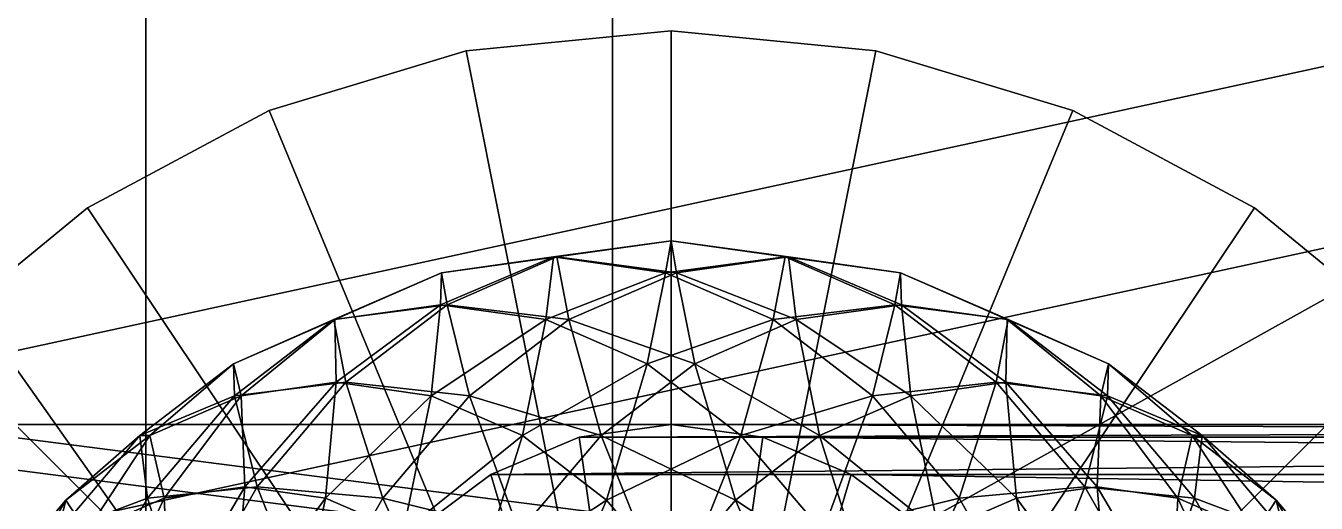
# Model space of a CAD drawing. Header units: millimetres. Extents: x -510 to 550, y -577 to 577.
# Drawn here: x 135.42 to 184.58, y 282 to 300.19 of the extents above; entities that cross this region are included whole.
import ezdxf

# ---------------------------------------------------------------- set-up
doc = ezdxf.new("R2010")
doc.units = ezdxf.units.MM
for name, color, linetype, true_color in [('aux_case_cover', 7, 'Continuous', 0xd6dee3), ('aux_case_floor', 7, 'Continuous', 0xd6dee3), ('aux_left_pad', 7, 'Continuous', 0x5c6b75), ('bogie_left_visual_0', 7, 'Continuous', 0x5c6b75), ('rocker_left_visual_0', 7, 'Continuous', 0x5c6b75), ('rocker_left_visual_2', 7, 'Continuous', 0x5c6b75), ('secondary_arm_base_visual', 7, 'Continuous', 0xd6dee3), ('secondary_link1_visual', 7, 'Continuous', 0xd6dee3), ('secondary_shoulder_joint_visual', 7, 'Continuous', 0xd6dee3)]:
    doc.layers.add(name, color=color, linetype=linetype, true_color=true_color)

msp = doc.modelspace()

# ---------------------------------------------------------------- linework, layer by layer
at = {"layer": 'aux_case_cover', "true_color": 0xd6dee3}
for points in [[(104, 194, 265), (406, 326, 265), (406, 194, 265)], [(104, 194, 265), (104, 326, 265), (406, 326, 265)], [(104, 194, 271), (406, 194, 271), (406, 326, 271)], [(104, 194, 271), (406, 326, 271), (104, 326, 271)]]:
    msp.add_3dface(points, dxfattribs=at)
at = {"layer": 'aux_case_floor', "true_color": 0xd6dee3}
for points in [[(110, 200, -39), (400, 320, -39), (400, 200, -39)], [(110, 200, -39), (110, 320, -39), (400, 320, -39)], [(110, 200, -33), (400, 200, -33), (400, 320, -33)], [(110, 200, -33), (400, 320, -33), (110, 320, -33)]]:
    msp.add_3dface(points, dxfattribs=at)
at = {"layer": 'aux_left_pad', "true_color": 0x5c6b75}
for points in [[(199.242, 275, 185.606), (121.566, 275, 204.746), (121.566, 285, 204.746)], [(199.242, 275, 185.606), (121.566, 285, 204.746), (199.242, 285, 185.606)], [(131.136, 285, 243.584), (199.242, 285, 185.606), (121.566, 285, 204.746)], [(208.812, 275, 224.444), (131.136, 285, 243.584), (131.136, 275, 243.584)], [(208.812, 275, 224.444), (208.812, 285, 224.444), (131.136, 285, 243.584)], [(131.136, 285, 243.584), (208.812, 285, 224.444), (199.242, 285, 185.606)]]:
    msp.add_3dface(points, dxfattribs=at)
at = {"layer": 'bogie_left_visual_0', "true_color": 0x5c6b75}
for points in [[(-15.907, 255, -260.724), (214.061, 255, -70.73), (214.061, 305, -70.73)], [(-15.907, 255, -260.724), (214.061, 305, -70.73), (-15.907, 305, -260.724)], [(15.939, 255, -299.27), (245.907, 305, -109.276), (245.907, 255, -109.276)], [(15.939, 255, -299.27), (15.939, 305, -299.27), (245.907, 305, -109.276)]]:
    msp.add_3dface(points, dxfattribs=at)
at = {"layer": 'rocker_left_visual_0', "true_color": 0x5c6b75}
for points in [[(-140, 255, -20), (140, 305, -20), (140, 255, -20)], [(-140, 255, -20), (-140, 305, -20), (140, 305, -20)], [(-140, 255, 20), (140, 255, 20), (140, 305, 20)], [(-140, 255, 20), (140, 305, 20), (-140, 305, 20)], [(140, 255, -20), (140, 305, -20), (140, 305, 20)], [(140, 255, -20), (140, 305, 20), (140, 255, 20)]]:
    msp.add_3dface(points, dxfattribs=at)
at = {"layer": 'rocker_left_visual_2', "true_color": 0x5c6b75}
for points in [[(122.421, 255, -17.776), (212.223, 305, -107.579), (212.223, 255, -107.579)], [(122.421, 255, -17.776), (122.421, 305, -17.776), (212.223, 305, -107.579)], [(122.421, 305, -17.776), (122.421, 255, -17.776), (157.777, 255, 17.579)], [(122.421, 305, -17.776), (157.777, 255, 17.579), (157.777, 305, 17.579)], [(157.777, 255, 17.579), (247.579, 255, -72.224), (247.579, 305, -72.224)], [(157.777, 255, 17.579), (247.579, 305, -72.224), (157.777, 305, 17.579)]]:
    msp.add_3dface(points, dxfattribs=at)
at = {"layer": 'secondary_arm_base_visual', "true_color": 0xd6dee3}
for points in [[(160, 260, 100), (152.196, 299.231, 100), (160, 300, 100)], [(160, 300, 100), (152.196, 299.231, 100), (152.196, 299.231, 150)], [(160, 300, 100), (152.196, 299.231, 150), (160, 300, 150)], [(160, 300, 150), (152.196, 299.231, 150), (160, 260, 150)], [(160, 260, 100), (160, 300, 100), (167.804, 299.231, 100)], [(167.804, 299.231, 100), (160, 300, 100), (160, 300, 150)], [(167.804, 299.231, 100), (160, 300, 150), (167.804, 299.231, 150)], [(167.804, 299.231, 150), (160, 300, 150), (160, 260, 150)], [(160, 260, 100), (144.693, 296.955, 100), (152.196, 299.231, 100)], [(152.196, 299.231, 100), (144.693, 296.955, 100), (144.693, 296.955, 150)], [(152.196, 299.231, 100), (144.693, 296.955, 150), (152.196, 299.231, 150)], [(152.196, 299.231, 150), (144.693, 296.955, 150), (160, 260, 150)], [(160, 260, 100), (167.804, 299.231, 100), (175.307, 296.955, 100)], [(175.307, 296.955, 150), (167.804, 299.231, 150), (160, 260, 150)], [(175.307, 296.955, 100), (167.804, 299.231, 100), (167.804, 299.231, 150)], [(175.307, 296.955, 100), (167.804, 299.231, 150), (175.307, 296.955, 150)], [(160, 260, 100), (137.777, 293.259, 100), (144.693, 296.955, 100)], [(144.693, 296.955, 100), (137.777, 293.259, 100), (137.777, 293.259, 150)], [(144.693, 296.955, 100), (137.777, 293.259, 150), (144.693, 296.955, 150)], [(144.693, 296.955, 150), (137.777, 293.259, 150), (160, 260, 150)], [(160, 260, 100), (175.307, 296.955, 100), (182.223, 293.259, 100)], [(182.223, 293.259, 150), (175.307, 296.955, 150), (160, 260, 150)], [(182.223, 293.259, 100), (175.307, 296.955, 100), (175.307, 296.955, 150)], [(182.223, 293.259, 100), (175.307, 296.955, 150), (182.223, 293.259, 150)], [(160, 260, 100), (131.716, 288.284, 100), (137.777, 293.259, 100)], [(137.777, 293.259, 100), (131.716, 288.284, 100), (131.716, 288.284, 150)], [(137.777, 293.259, 100), (131.716, 288.284, 150), (137.777, 293.259, 150)], [(137.777, 293.259, 150), (131.716, 288.284, 150), (160, 260, 150)], [(160, 260, 100), (182.223, 293.259, 100), (188.284, 288.284, 100)], [(188.284, 288.284, 150), (182.223, 293.259, 150), (160, 260, 150)], [(188.284, 288.284, 100), (182.223, 293.259, 100), (182.223, 293.259, 150)], [(188.284, 288.284, 100), (182.223, 293.259, 150), (188.284, 288.284, 150)], [(160, 260, 100), (126.741, 282.223, 100), (131.716, 288.284, 100)], [(131.716, 288.284, 150), (126.741, 282.223, 150), (160, 260, 150)], [(160, 260, 100), (188.284, 288.284, 100), (193.259, 282.223, 100)], [(193.259, 282.223, 150), (188.284, 288.284, 150), (160, 260, 150)], [(160, 260, 100), (123.045, 275.307, 100), (126.741, 282.223, 100)], [(126.741, 282.223, 150), (123.045, 275.307, 150), (160, 260, 150)], [(160, 260, 100), (193.259, 282.223, 100), (196.955, 275.307, 100)], [(196.955, 275.307, 150), (193.259, 282.223, 150), (160, 260, 150)]]:
    msp.add_3dface(points, dxfattribs=at)
at = {"layer": 'secondary_link1_visual', "true_color": 0xd6dee3}
for points in [[(160, 260, 150), (160, 285, 150), (156.502, 284.52, 146.602)], [(156.502, 284.52, 146.602), (160, 285, 150), (299.341, 285, 6.529)], [(156.502, 284.52, 146.602), (299.341, 285, 6.529), (295.842, 284.52, 3.131)], [(160, 260, 150), (163.499, 284.52, 153.398), (160, 285, 150)], [(160, 285, 150), (163.499, 284.52, 153.398), (302.84, 284.52, 9.927)], [(160, 285, 150), (302.84, 284.52, 9.927), (299.341, 285, 6.529)], [(160, 260, 150), (156.502, 284.52, 146.602), (153.137, 283.097, 143.335)], [(153.137, 283.097, 143.335), (156.502, 284.52, 146.602), (295.842, 284.52, 3.131)], [(153.137, 283.097, 143.335), (295.842, 284.52, 3.131), (292.478, 283.097, -0.137)], [(160, 260, 150), (166.863, 283.097, 156.666), (163.499, 284.52, 153.398)], [(163.499, 284.52, 153.398), (166.863, 283.097, 156.666), (306.204, 283.097, 13.194)], [(163.499, 284.52, 153.398), (306.204, 283.097, 13.194), (302.84, 284.52, 9.927)], [(160, 260, 150), (153.137, 283.097, 143.335), (150.037, 280.787, 140.324)], [(150.037, 280.787, 140.324), (153.137, 283.097, 143.335), (292.478, 283.097, -0.137)], [(150.037, 280.787, 140.324), (292.478, 283.097, -0.137), (289.378, 280.787, -3.148)], [(160, 260, 150), (169.964, 280.787, 159.677), (166.863, 283.097, 156.666)], [(166.863, 283.097, 156.666), (169.964, 280.787, 159.677), (309.305, 280.787, 16.205)], [(166.863, 283.097, 156.666), (309.305, 280.787, 16.205), (306.204, 283.097, 13.194)]]:
    msp.add_3dface(points, dxfattribs=at)
at = {"layer": 'secondary_shoulder_joint_visual', "true_color": 0xd6dee3}
for points in [[(159.788, 290.782, 141.258), (155.522, 291.385, 145.651), (160, 292, 150)], [(155.522, 291.385, 145.651), (155.651, 291.385, 154.478), (160, 292, 150)], [(160, 292, 150), (155.651, 291.385, 154.478), (160.212, 290.782, 158.742)], [(159.788, 290.782, 141.258), (160, 292, 150), (164.349, 291.385, 145.522)], [(164.349, 291.385, 145.522), (160, 292, 150), (164.478, 291.385, 154.349)], [(160, 292, 150), (160.212, 290.782, 158.742), (164.478, 291.385, 154.349)], [(155.234, 288.996, 137.331), (151.215, 289.564, 141.468), (155.522, 291.385, 145.651)], [(151.215, 289.564, 141.468), (151.256, 290.782, 150.043), (155.522, 291.385, 145.651)], [(155.522, 291.385, 145.651), (151.256, 290.782, 150.043), (155.651, 291.385, 154.478)], [(151.256, 290.782, 150.043), (151.468, 289.564, 158.785), (155.651, 291.385, 154.478)], [(155.651, 291.385, 154.478), (151.468, 289.564, 158.785), (156.111, 288.996, 162.965)], [(155.234, 288.996, 137.331), (155.522, 291.385, 145.651), (159.788, 290.782, 141.258)], [(155.651, 291.385, 154.478), (156.111, 288.996, 162.965), (160.212, 290.782, 158.742)], [(163.889, 288.996, 137.035), (159.788, 290.782, 141.258), (164.349, 291.385, 145.522)], [(164.478, 291.385, 154.349), (160.212, 290.782, 158.742), (164.766, 288.996, 162.669)], [(163.889, 288.996, 137.035), (164.349, 291.385, 145.522), (168.532, 289.564, 141.215)], [(168.532, 289.564, 141.215), (164.349, 291.385, 145.522), (168.744, 290.782, 149.957)], [(164.349, 291.385, 145.522), (164.478, 291.385, 154.349), (168.744, 290.782, 149.957)], [(168.744, 290.782, 149.957), (164.478, 291.385, 154.349), (168.785, 289.564, 158.532)], [(164.478, 291.385, 154.349), (164.766, 288.996, 162.669), (168.785, 289.564, 158.532)], [(147.197, 288.996, 145.606), (147.154, 288.996, 154.266), (151.256, 290.782, 150.043)], [(151.256, 290.782, 150.043), (147.154, 288.996, 154.266), (151.468, 289.564, 158.785)], [(151.215, 289.564, 141.468), (147.197, 288.996, 145.606), (151.256, 290.782, 150.043)], [(159.098, 287.314, 133.352), (155.234, 288.996, 137.331), (159.788, 290.782, 141.258)], [(160.212, 290.782, 158.742), (156.111, 288.996, 162.965), (160.902, 287.314, 166.648)], [(159.098, 287.314, 133.352), (159.788, 290.782, 141.258), (163.889, 288.996, 137.035)], [(160.212, 290.782, 158.742), (160.902, 287.314, 166.648), (164.766, 288.996, 162.669)], [(168.532, 289.564, 141.215), (168.744, 290.782, 149.957), (172.846, 288.996, 145.734)], [(172.846, 288.996, 145.734), (168.744, 290.782, 149.957), (172.803, 288.996, 154.394)], [(168.744, 290.782, 149.957), (168.785, 289.564, 158.532), (172.803, 288.996, 154.394)], [(147.154, 288.996, 154.266), (147.614, 286.607, 162.753), (151.468, 289.564, 158.785)], [(147.247, 286.607, 137.614), (147.197, 288.996, 145.606), (151.215, 289.564, 141.468)], [(150.863, 286.096, 133.89), (147.247, 286.607, 137.614), (151.215, 289.564, 141.468)], [(151.468, 289.564, 158.785), (147.614, 286.607, 162.753), (152.33, 286.096, 166.858)], [(150.863, 286.096, 133.89), (151.215, 289.564, 141.468), (155.234, 288.996, 137.331)], [(151.468, 289.564, 158.785), (152.33, 286.096, 166.858), (156.111, 288.996, 162.965)], [(167.67, 286.096, 133.142), (163.889, 288.996, 137.035), (168.532, 289.564, 141.215)], [(168.785, 289.564, 158.532), (164.766, 288.996, 162.669), (169.137, 286.096, 166.11)], [(167.67, 286.096, 133.142), (168.532, 289.564, 141.215), (172.386, 286.607, 137.247)], [(172.386, 286.607, 137.247), (168.532, 289.564, 141.215), (172.846, 288.996, 145.734)], [(172.803, 288.996, 154.394), (168.785, 289.564, 158.532), (172.753, 286.607, 162.386)], [(168.785, 289.564, 158.532), (169.137, 286.096, 166.11), (172.753, 286.607, 162.386)], [(143.63, 286.096, 141.337), (143.333, 287.314, 149.584), (147.197, 288.996, 145.606)], [(147.197, 288.996, 145.606), (143.333, 287.314, 149.584), (147.154, 288.996, 154.266)], [(143.333, 287.314, 149.584), (143.373, 286.096, 158.159), (147.154, 288.996, 154.266)], [(147.154, 288.996, 154.266), (143.373, 286.096, 158.159), (147.614, 286.607, 162.753)], [(147.247, 286.607, 137.614), (143.63, 286.096, 141.337), (147.197, 288.996, 145.606)], [(154.341, 284.582, 130.31), (150.863, 286.096, 133.89), (155.234, 288.996, 137.331)], [(156.111, 288.996, 162.965), (152.33, 286.096, 166.858), (157.341, 284.582, 170.314)], [(154.341, 284.582, 130.31), (155.234, 288.996, 137.331), (159.098, 287.314, 133.352)], [(156.111, 288.996, 162.965), (157.341, 284.582, 170.314), (160.902, 287.314, 166.648)], [(162.659, 284.582, 129.686), (159.098, 287.314, 133.352), (163.889, 288.996, 137.035)], [(164.766, 288.996, 162.669), (160.902, 287.314, 166.648), (165.659, 284.582, 169.69)], [(162.659, 284.582, 129.686), (163.889, 288.996, 137.035), (167.67, 286.096, 133.142)], [(164.766, 288.996, 162.669), (165.659, 284.582, 169.69), (169.137, 286.096, 166.11)], [(172.386, 286.607, 137.247), (172.846, 288.996, 145.734), (176.627, 286.096, 141.841)], [(172.803, 288.996, 154.394), (172.753, 286.607, 162.386), (176.37, 286.096, 158.663)], [(172.846, 288.996, 145.734), (172.803, 288.996, 154.394), (176.667, 287.314, 150.416)], [(176.667, 287.314, 150.416), (172.803, 288.996, 154.394), (176.37, 286.096, 158.663)], [(176.627, 286.096, 141.841), (172.846, 288.996, 145.734), (176.667, 287.314, 150.416)], [(140.153, 284.582, 144.918), (139.772, 284.582, 153.251), (143.333, 287.314, 149.584)], [(143.333, 287.314, 149.584), (139.772, 284.582, 153.251), (143.373, 286.096, 158.159)], [(143.63, 286.096, 141.337), (140.153, 284.582, 144.918), (143.333, 287.314, 149.584)], [(157.545, 282.123, 127.01), (154.341, 284.582, 130.31), (159.098, 287.314, 133.352)], [(160.902, 287.314, 166.648), (157.341, 284.582, 170.314), (162.455, 282.123, 172.99)], [(157.545, 282.123, 127.01), (159.098, 287.314, 133.352), (162.659, 284.582, 129.686)], [(160.902, 287.314, 166.648), (162.455, 282.123, 172.99), (165.659, 284.582, 169.69)], [(176.667, 287.314, 150.416), (176.37, 286.096, 158.663), (179.847, 284.582, 155.082)], [(176.627, 286.096, 141.841), (176.667, 287.314, 150.416), (180.228, 284.582, 146.749)], [(180.228, 284.582, 146.749), (176.667, 287.314, 150.416), (179.847, 284.582, 155.082)], [(143.373, 286.096, 158.159), (144.235, 282.627, 166.232), (147.614, 286.607, 162.753)], [(143.768, 282.627, 134.235), (143.63, 286.096, 141.337), (147.247, 286.607, 137.614)], [(146.844, 282.193, 131.069), (143.768, 282.627, 134.235), (147.247, 286.607, 137.614)], [(147.614, 286.607, 162.753), (144.235, 282.627, 166.232), (149.017, 282.193, 170.269)], [(146.844, 282.193, 131.069), (147.247, 286.607, 137.614), (150.863, 286.096, 133.89)], [(147.614, 286.607, 162.753), (149.017, 282.193, 170.269), (152.33, 286.096, 166.858)], [(170.983, 282.193, 129.731), (167.67, 286.096, 133.142), (172.386, 286.607, 137.247)], [(172.753, 286.607, 162.386), (169.137, 286.096, 166.11), (173.156, 282.193, 168.931)], [(170.983, 282.193, 129.731), (172.386, 286.607, 137.247), (175.765, 282.627, 133.768)], [(175.765, 282.627, 133.768), (172.386, 286.607, 137.247), (176.627, 286.096, 141.841)], [(176.37, 286.096, 158.663), (172.753, 286.607, 162.386), (176.232, 282.627, 165.765)], [(172.753, 286.607, 162.386), (173.156, 282.193, 168.931), (176.232, 282.627, 165.765)], [(139.772, 284.582, 153.251), (140.06, 282.193, 161.571), (143.373, 286.096, 158.159)], [(143.373, 286.096, 158.159), (140.06, 282.193, 161.571), (144.235, 282.627, 166.232)], [(140.693, 282.193, 137.402), (140.153, 284.582, 144.918), (143.63, 286.096, 141.337)], [(143.768, 282.627, 134.235), (140.693, 282.193, 137.402), (143.63, 286.096, 141.337)], [(149.801, 280.905, 128.024), (146.844, 282.193, 131.069), (150.863, 286.096, 133.89)], [(152.33, 286.096, 166.858), (149.017, 282.193, 170.269), (154.22, 280.905, 173.528)], [(149.801, 280.905, 128.024), (150.863, 286.096, 133.89), (154.341, 284.582, 130.31)], [(152.33, 286.096, 166.858), (154.22, 280.905, 173.528), (157.341, 284.582, 170.314)], [(165.78, 280.905, 126.472), (162.659, 284.582, 129.686), (167.67, 286.096, 133.142)], [(169.137, 286.096, 166.11), (165.659, 284.582, 169.69), (170.199, 280.905, 171.976)], [(165.78, 280.905, 126.472), (167.67, 286.096, 133.142), (170.983, 282.193, 129.731)], [(169.137, 286.096, 166.11), (170.199, 280.905, 171.976), (173.156, 282.193, 168.931)], [(175.765, 282.627, 133.768), (176.627, 286.096, 141.841), (179.94, 282.193, 138.429)], [(176.37, 286.096, 158.663), (176.232, 282.627, 165.765), (179.307, 282.193, 162.598)], [(179.847, 284.582, 155.082), (176.37, 286.096, 158.663), (179.307, 282.193, 162.598)], [(179.94, 282.193, 138.429), (176.627, 286.096, 141.841), (180.228, 284.582, 146.749)], [(136.948, 282.123, 148.218), (136.651, 280.905, 156.465), (139.772, 284.582, 153.251)], [(139.772, 284.582, 153.251), (136.651, 280.905, 156.465), (140.06, 282.193, 161.571)], [(137.735, 280.905, 140.447), (136.948, 282.123, 148.218), (140.153, 284.582, 144.918)], [(140.153, 284.582, 144.918), (136.948, 282.123, 148.218), (139.772, 284.582, 153.251)], [(140.693, 282.193, 137.402), (137.735, 280.905, 140.447), (140.153, 284.582, 144.918)], [(152.526, 278.814, 125.217), (149.801, 280.905, 128.024), (154.341, 284.582, 130.31)], [(152.526, 278.814, 125.217), (154.341, 284.582, 130.31), (157.545, 282.123, 127.01)], [(157.341, 284.582, 170.314), (154.22, 280.905, 173.528), (159.645, 278.814, 175.883)], [(157.341, 284.582, 170.314), (159.645, 278.814, 175.883), (162.455, 282.123, 172.99)], [(160.355, 278.814, 124.117), (157.545, 282.123, 127.01), (162.659, 284.582, 129.686)], [(160.355, 278.814, 124.117), (162.659, 284.582, 129.686), (165.78, 280.905, 126.472)], [(165.659, 284.582, 169.69), (162.455, 282.123, 172.99), (167.474, 278.814, 174.783)], [(165.659, 284.582, 169.69), (167.474, 278.814, 174.783), (170.199, 280.905, 171.976)], [(179.847, 284.582, 155.082), (179.307, 282.193, 162.598), (182.265, 280.905, 159.553)], [(180.228, 284.582, 146.749), (179.847, 284.582, 155.082), (183.052, 282.123, 151.782)], [(183.052, 282.123, 151.782), (179.847, 284.582, 155.082), (182.265, 280.905, 159.553)], [(179.94, 282.193, 138.429), (180.228, 284.582, 146.749), (183.349, 280.905, 143.535)], [(183.349, 280.905, 143.535), (180.228, 284.582, 146.749), (183.052, 282.123, 151.782)], [(136.651, 280.905, 156.465), (137.341, 277.437, 164.371), (140.06, 282.193, 161.571)], [(140.06, 282.193, 161.571), (137.341, 277.437, 164.371), (141.463, 277.778, 169.087)], [(138.497, 277.437, 133.951), (137.735, 280.905, 140.447), (140.693, 282.193, 137.402)], [(140.913, 277.778, 131.463), (138.497, 277.437, 133.951), (140.693, 282.193, 137.402)], [(140.06, 282.193, 161.571), (141.463, 277.778, 169.087), (144.235, 282.627, 166.232)], [(140.913, 277.778, 131.463), (140.693, 282.193, 137.402), (143.768, 282.627, 134.235)], [(143.33, 277.437, 128.975), (140.913, 277.778, 131.463), (143.768, 282.627, 134.235)], [(144.235, 282.627, 166.232), (141.463, 277.778, 169.087), (146.297, 277.437, 173.069)], [(143.33, 277.437, 128.975), (143.768, 282.627, 134.235), (146.844, 282.193, 131.069)], [(145.653, 276.425, 126.582), (143.33, 277.437, 128.975), (146.844, 282.193, 131.069)], [(144.235, 282.627, 166.232), (146.297, 277.437, 173.069), (149.017, 282.193, 170.269)], [(145.653, 276.425, 126.582), (146.844, 282.193, 131.069), (149.801, 280.905, 128.024)], [(149.017, 282.193, 170.269), (146.297, 277.437, 173.069), (151.658, 276.425, 176.166)], [(149.017, 282.193, 170.269), (151.658, 276.425, 176.166), (154.22, 280.905, 173.528)], [(168.342, 276.425, 123.834), (165.78, 280.905, 126.472), (170.983, 282.193, 129.731)], [(168.342, 276.425, 123.834), (170.983, 282.193, 129.731), (173.703, 277.437, 126.931)], [(173.156, 282.193, 168.931), (170.199, 280.905, 171.976), (174.347, 276.425, 173.418)], [(173.703, 277.437, 126.931), (170.983, 282.193, 129.731), (175.765, 282.627, 133.768)], [(176.232, 282.627, 165.765), (173.156, 282.193, 168.931), (176.67, 277.437, 171.025)], [(173.156, 282.193, 168.931), (174.347, 276.425, 173.418), (176.67, 277.437, 171.025)], [(173.703, 277.437, 126.931), (175.765, 282.627, 133.768), (178.537, 277.778, 130.913)], [(178.537, 277.778, 130.913), (175.765, 282.627, 133.768), (179.94, 282.193, 138.429)], [(179.307, 282.193, 162.598), (176.232, 282.627, 165.765), (179.087, 277.778, 168.537)], [(176.232, 282.627, 165.765), (176.67, 277.437, 171.025), (179.087, 277.778, 168.537)], [(178.537, 277.778, 130.913), (179.94, 282.193, 138.429), (182.659, 277.437, 135.629)], [(179.307, 282.193, 162.598), (179.087, 277.778, 168.537), (181.503, 277.437, 166.049)], [(182.265, 280.905, 159.553), (179.307, 282.193, 162.598), (181.503, 277.437, 166.049)], [(182.659, 277.437, 135.629), (179.94, 282.193, 138.429), (183.349, 280.905, 143.535)], [(135.01, 278.814, 143.253), (134.139, 278.814, 151.11), (136.948, 282.123, 148.218)], [(136.948, 282.123, 148.218), (134.139, 278.814, 151.11), (136.651, 280.905, 156.465)], [(137.735, 280.905, 140.447), (135.01, 278.814, 143.253), (136.948, 282.123, 148.218)], [(154.915, 276, 122.758), (152.526, 278.814, 125.217), (157.545, 282.123, 127.01)], [(154.915, 276, 122.758), (157.545, 282.123, 127.01), (160.355, 278.814, 124.117)], [(162.455, 282.123, 172.99), (159.645, 278.814, 175.883), (165.085, 276, 177.242)], [(162.455, 282.123, 172.99), (165.085, 276, 177.242), (167.474, 278.814, 174.783)], [(183.052, 282.123, 151.782), (182.265, 280.905, 159.553), (184.99, 278.814, 156.747)], [(183.349, 280.905, 143.535), (183.052, 282.123, 151.782), (185.861, 278.814, 148.89)], [(185.861, 278.814, 148.89), (183.052, 282.123, 151.782), (184.99, 278.814, 156.747)]]:
    msp.add_3dface(points, dxfattribs=at)

doc.saveas('drawing.dxf')
